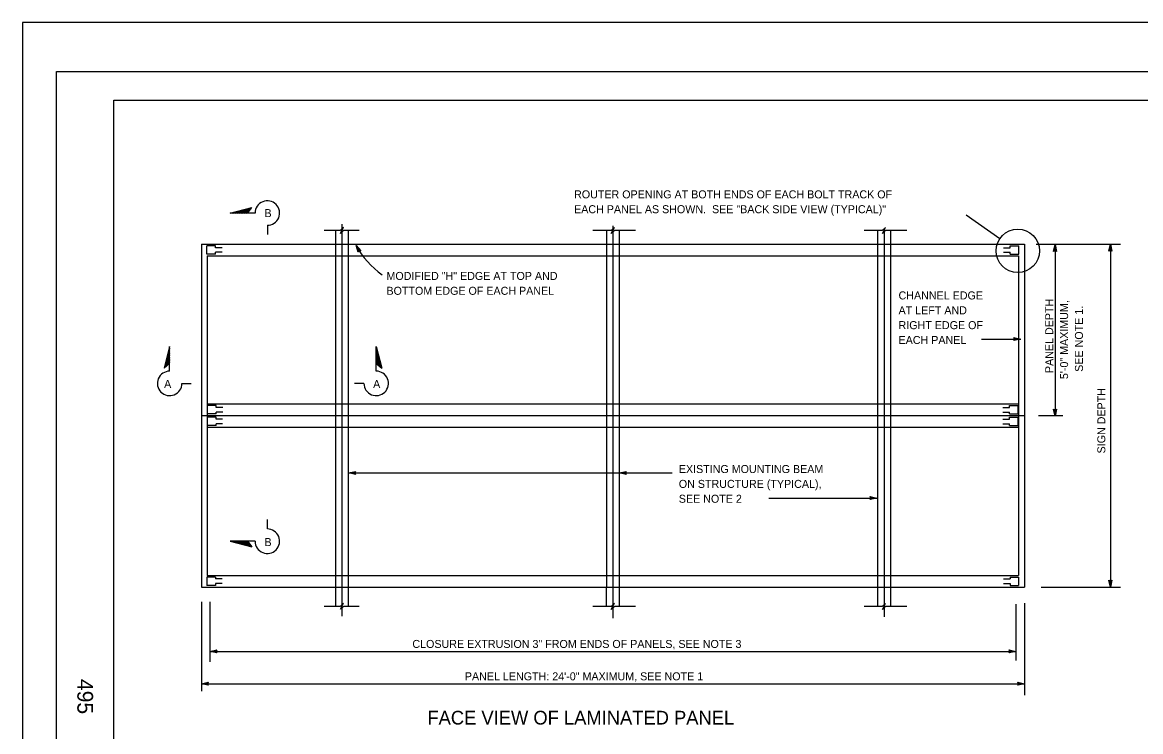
# Model space of a CAD drawing. Extents: x -894 to 866, y -472 to 714.
# Drawn here: x -894 to 84, y 93 to 714 of the extents above; entities that cross this region are included whole.
import ezdxf

# ---------------------------------------------------------------- set-up
doc = ezdxf.new("R2010")
doc.units = 0
for name, color, linetype in [('border_PLOTTING-ELEMENTS', 7, 'Continuous'), ('border_rw_22x34_Cut_Lines', 7, 'Continuous'), ('border_SHEET', 7, 'Continuous'), ('border_WITHIN-BORDER-anno', 7, 'Continuous'), ('pp_PRESENTATION', 7, 'Continuous'), ('tcd_SIGN-OVERHEAD', 7, 'Continuous'), ('tcd_SIGN-OVERHEAD-anno', 7, 'Continuous')]:
    doc.layers.add(name, color=color, linetype=linetype)

msp = doc.modelspace()

# ---------------------------------------------------------------- linework, layer by layer
at = {"layer": 'border_PLOTTING-ELEMENTS'}
for points in [[(-894.04, -472.44), (865.96, -472.44), (865.96, 713.56), (-894.04, 713.56)], [(-864.04, 670.56), (835.96, 670.56), (835.96, -429.44), (-864.04, -429.44)]]:
    msp.add_lwpolyline(points, close=True, dxfattribs=at)
at = {"layer": 'border_rw_22x34_Cut_Lines'}
msp.add_lwpolyline([(-864.04, 670.56), (835.96, 670.56), (835.96, -429.44), (-864.04, -429.44)], close=True, dxfattribs=at)
at = {"layer": 'border_SHEET'}
for p, q in [((-814.04, 645.56), (810.96, 645.56)), ((-814.04, -404.44), (-814.04, 645.56))]:
    msp.add_line(p, q, dxfattribs=at)
at = {"layer": 'pp_PRESENTATION'}
for p, q in [((-712.12, 546.71), (-693.17, 551.54)), ((-710.57, 546.71), (-693.58, 551.04)), ((-709.01, 546.71), (-693.98, 550.54)), ((-707.45, 546.71), (-694.39, 550.04)), ((-705.89, 546.71), (-694.8, 549.54)), ((-704.33, 546.71), (-695.2, 549.03)), ((-702.77, 546.71), (-695.61, 548.53)), ((-701.21, 546.71), (-696.01, 548.03)), ((-697.09, 546.71), (-693.17, 551.54)), ((-690.42, 546.71), (-712.12, 546.71)), ((-699.66, 546.71), (-696.42, 547.53)), ((-698.1, 546.71), (-696.82, 547.03)), ((-679.7, 535.99), (-679.7, 527.84)), ((-765.2, 430.09), (-770.04, 411.15)), ((-765.2, 428.53), (-769.53, 411.55)), ((-765.2, 426.98), (-769.03, 411.96)), ((-765.2, 425.42), (-768.53, 412.36)), ((-765.2, 423.86), (-768.03, 412.77)), ((-765.2, 422.3), (-767.53, 413.17)), ((-765.2, 420.74), (-767.03, 413.58)), ((-765.2, 408.39), (-765.2, 430.09)), ((-584.52, 430.09), (-579.69, 411.15)), ((-584.52, 408.39), (-584.52, 430.09)), ((-584.52, 428.54), (-580.19, 411.55)), ((-584.52, 426.98), (-580.69, 411.96)), ((-584.52, 425.42), (-581.19, 412.36)), ((-584.52, 423.86), (-581.69, 412.77)), ((-584.52, 422.3), (-582.2, 413.17)), ((-584.52, 420.74), (-582.7, 413.58)), ((-765.2, 415.06), (-770.04, 411.15)), ((-765.2, 419.19), (-766.53, 413.98)), ((-765.2, 417.63), (-766.03, 414.39)), ((-765.2, 416.07), (-765.53, 414.8)), ((-584.52, 419.19), (-583.2, 413.98)), ((-584.52, 417.63), (-583.7, 414.39)), ((-584.52, 416.07), (-584.2, 414.8)), ((-584.52, 415.06), (-579.69, 411.15)), ((-754.49, 397.67), (-746.34, 397.67)), ((-595.24, 397.67), (-603.39, 397.67)), ((-679.7, 270.34), (-679.7, 278.49)), ((-712.12, 259.62), (-693.17, 254.79)), ((-690.42, 259.62), (-712.12, 259.62)), ((-710.56, 259.62), (-693.58, 255.29)), ((-709.01, 259.62), (-693.98, 255.79)), ((-707.45, 259.62), (-694.39, 256.29)), ((-705.89, 259.62), (-694.8, 256.79)), ((-704.33, 259.62), (-695.2, 257.29)), ((-702.77, 259.62), (-695.61, 257.79)), ((-701.21, 259.62), (-696.01, 258.3)), ((-699.66, 259.62), (-696.42, 258.8)), ((-698.1, 259.62), (-696.82, 259.3)), ((-697.09, 259.62), (-693.17, 254.79))]:
    msp.add_line(p, q, dxfattribs=at)
msp.add_circle((-23.25, 513.65), 19.02, dxfattribs=at)
for centre, start, end in [((-679.7, 546.71), 269.99947, 179.99996), ((-765.2, 397.67), 90.00004, 0.00053), ((-584.52, 397.67), 179.99947, 89.99996), ((-679.7, 259.62), 180.00004, 90.00053)]:
    msp.add_arc(centre, 10.72, start, end, dxfattribs=at)
at = {"layer": 'tcd_SIGN-OVERHEAD'}
for p, q in [((-629.94, 531.61), (-615.62, 531.61)), ((-620.16, 531.61), (-620.16, 519.47)), ((-615.68, 528.97), (-613, 534.24)), ((-612.67, 531.61), (-615.68, 528.97)), ((-615.62, 531.61), (-613, 534.24)), ((-612.67, 531.61), (-599.36, 531.61)), ((-608.94, 531.61), (-608.94, 519.47)), ((-394.84, 531.61), (-378.73, 531.61)), ((-383.1, 531.61), (-383.1, 519.67)), ((-378.83, 528.93), (-376.15, 534.21)), ((-375.77, 531.61), (-378.83, 528.93)), ((-378.73, 531.61), (-376.15, 534.21)), ((-375.77, 531.61), (-357.62, 531.61)), ((-371.88, 531.61), (-371.88, 519.67)), ((-157.59, 531.61), (-141.48, 531.61)), ((-145.85, 531.61), (-145.85, 519.39)), ((-141.58, 528.93), (-138.9, 534.2)), ((-138.53, 531.61), (-141.58, 528.93)), ((-141.48, 531.61), (-138.9, 534.2)), ((-138.53, 531.61), (-120.37, 531.61)), ((-134.63, 531.61), (-134.63, 519.39)), ((-737.39, 519.47), (-17.41, 519.47)), ((-737.39, 519.47), (-737.39, 219.47)), ((-620.16, 519.47), (-620.16, 219.47)), ((-608.94, 519.47), (-608.94, 219.47)), ((-383.1, 519.67), (-383.1, 219.48)), ((-371.88, 519.67), (-371.88, 219.48)), ((-145.85, 519.47), (-145.85, 219.47)), ((-134.63, 519.47), (-134.63, 219.47)), ((-17.41, 519.47), (-17.41, 219.47)), ((-732.53, 510.8), (-732.53, 518.09)), ((-725.05, 518.09), (-732.53, 518.09)), ((-725.05, 510.8), (-732.53, 510.8)), ((-732.27, 509.24), (-732.27, 229.51)), ((-732.27, 509.24), (-22.53, 509.24)), ((-725.05, 516.42), (-725.05, 518.09)), ((-719.25, 516.42), (-725.05, 516.42)), ((-719.25, 512.37), (-725.05, 512.37)), ((-725.05, 510.8), (-725.05, 512.37)), ((-35.72, 516.42), (-29.92, 516.42)), ((-35.72, 512.37), (-29.92, 512.37)), ((-29.92, 518.09), (-22.44, 518.09)), ((-29.92, 516.42), (-29.92, 518.09)), ((-29.92, 510.8), (-29.92, 512.37)), ((-29.92, 510.8), (-22.44, 510.8)), ((-22.53, 509.24), (-22.53, 229.51)), ((-22.44, 510.8), (-22.44, 518.09)), ((-732.27, 379.71), (-22.53, 379.71)), ((-732.06, 371.05), (-732.06, 378.34)), ((-724.58, 378.34), (-732.06, 378.34)), ((-724.58, 376.67), (-724.58, 378.34)), ((-718.77, 376.67), (-724.58, 376.67)), ((-718.77, 372.62), (-724.58, 372.62)), ((-724.58, 371.05), (-724.58, 372.62)), ((-36.25, 376.67), (-30.44, 376.67)), ((-36.25, 372.62), (-30.44, 372.62)), ((-30.44, 378.34), (-22.96, 378.34)), ((-30.44, 376.6), (-30.44, 378.34)), ((-30.44, 371.05), (-30.44, 372.62)), ((-22.96, 371.05), (-22.96, 378.34)), ((-737.39, 369.47), (-17.41, 369.47)), ((-732.12, 360.75), (-732.12, 368.04)), ((-724.64, 368.04), (-732.12, 368.04)), ((-724.58, 371.05), (-732.06, 371.05)), ((-724.64, 366.37), (-724.64, 368.04)), ((-718.83, 366.37), (-724.64, 366.37)), ((-718.83, 362.33), (-724.64, 362.33)), ((-724.64, 360.75), (-724.64, 362.33)), ((-36.19, 366.37), (-30.38, 366.37)), ((-36.19, 362.33), (-30.38, 362.33)), ((-30.44, 371.05), (-22.96, 371.05)), ((-30.38, 368.04), (-22.9, 368.04)), ((-30.38, 366.3), (-30.38, 368.04)), ((-30.38, 360.75), (-30.38, 362.33)), ((-22.9, 360.75), (-22.9, 368.04)), ((-732.27, 359.52), (-22.53, 359.52)), ((-724.64, 360.75), (-732.12, 360.75)), ((-30.38, 360.75), (-22.9, 360.75)), ((-732.53, 228.14), (-732.53, 220.85)), ((-725.05, 228.14), (-732.53, 228.14)), ((-732.27, 229.51), (-22.53, 229.51)), ((-725.05, 228.14), (-725.05, 226.57)), ((-719.25, 226.57), (-725.05, 226.57)), ((-35.82, 226.57), (-30.01, 226.57)), ((-30.01, 228.14), (-22.53, 228.14)), ((-30.01, 228.14), (-30.01, 226.57)), ((-22.53, 228.14), (-22.53, 220.85)), ((-737.39, 219.47), (-17.41, 219.47)), ((-725.05, 220.85), (-732.53, 220.85)), ((-725.05, 222.59), (-725.05, 220.85)), ((-719.25, 222.52), (-725.05, 222.52)), ((-620.14, 219.47), (-620.14, 202.66)), ((-608.97, 219.75), (-608.97, 202.66)), ((-383.22, 219.33), (-383.22, 202.66)), ((-371.91, 219.48), (-371.91, 202.66)), ((-145.97, 219.32), (-145.97, 202.66)), ((-134.66, 219.47), (-134.66, 202.66)), ((-35.82, 222.52), (-30.01, 222.52)), ((-30.01, 222.59), (-30.01, 220.85)), ((-30.01, 220.85), (-22.53, 220.85)), ((-629.94, 202.66), (-615.62, 202.66)), ((-615.68, 200.02), (-613, 205.29)), ((-612.67, 202.66), (-615.68, 200.02)), ((-615.62, 202.66), (-613, 205.29)), ((-612.67, 202.66), (-599.36, 202.66)), ((-394.84, 202.66), (-378.73, 202.66)), ((-378.83, 199.98), (-376.15, 205.26)), ((-375.77, 202.66), (-378.83, 199.98)), ((-378.73, 202.66), (-376.15, 205.26)), ((-375.77, 202.66), (-357.62, 202.66)), ((-157.59, 202.66), (-141.48, 202.66)), ((-141.58, 199.98), (-138.9, 205.25)), ((-138.53, 202.66), (-141.58, 199.98)), ((-141.48, 202.66), (-138.9, 205.25)), ((-138.53, 202.66), (-120.37, 202.66))]:
    msp.add_line(p, q, dxfattribs=at)
at = {"layer": 'tcd_SIGN-OVERHEAD-anno'}
for p, q in [((-68.36, 545.19), (-38.85, 524.54)), ((-614.55, 536.92), (-614.55, 194.09)), ((-377.49, 535.68), (-377.49, 192.26)), ((-140.24, 531.61), (-140.24, 193.49)), ((-140.24, 519.47), (-140.24, 519.39)), ((-7.28, 519.47), (66.66, 519.47)), ((8.01, 513.15), (9.35, 519.15)), ((9.35, 519.15), (9.35, 369.15)), ((9.35, 519.15), (9.35, 519.15)), ((9.35, 519.15), (10.68, 513.15)), ((56.45, 513.47), (57.79, 519.47)), ((57.79, 519.47), (57.79, 219.47)), ((57.79, 519.47), (57.79, 519.47)), ((57.79, 519.47), (59.12, 513.47)), ((-600.41, 512.46), (-602.03, 518.39)), ((-602.03, 518.39), (-602.03, 518.39)), ((-602.03, 518.39), (-598.05, 513.71)), ((-600.2, 512.82), (-601.39, 517.17)), ((-601.38, 517.16), (-598.48, 513.75)), ((-599.99, 513.19), (-600.74, 515.95)), ((-600.74, 515.95), (-598.87, 513.74)), ((-599.6, 513.79), (-600.41, 512.46)), ((-600.41, 512.46), (-600.41, 512.46)), ((-599.77, 513.51), (-600.1, 514.73)), ((-600.1, 514.73), (-599.3, 513.78)), ((-598.05, 513.71), (-599.6, 513.79)), ((-598.05, 513.71), (-598.05, 513.71)), ((9.35, 513.95), (8.01, 513.15)), ((8.01, 513.15), (8.01, 513.15)), ((8.37, 513.37), (9.35, 517.77)), ((8.73, 513.6), (9.35, 516.39)), ((9.08, 513.78), (9.35, 515.01)), ((9.35, 516.39), (9.98, 513.57)), ((9.35, 515.01), (9.62, 513.8)), ((10.68, 513.15), (9.35, 513.95)), ((9.36, 517.76), (10.32, 513.39)), ((10.68, 513.15), (10.68, 513.15)), ((57.79, 514.27), (56.45, 513.47)), ((56.45, 513.47), (56.45, 513.47)), ((56.81, 513.69), (57.79, 518.09)), ((57.17, 513.92), (57.79, 516.71)), ((57.51, 514.1), (57.79, 515.33)), ((57.79, 516.71), (58.42, 513.89)), ((57.79, 515.33), (58.06, 514.12)), ((59.12, 513.47), (57.79, 514.27)), ((57.8, 518.08), (58.76, 513.71)), ((59.12, 513.47), (59.12, 513.47)), ((-54.99, 436.44), (-20.53, 436.44)), ((-25.73, 436.44), (-26.53, 437.78)), ((-26.53, 437.78), (-26.53, 437.78)), ((-26.53, 437.78), (-20.53, 436.44)), ((-20.53, 436.44), (-26.53, 435.11)), ((-26.53, 435.11), (-25.73, 436.44)), ((-26.53, 435.11), (-26.53, 435.11)), ((-26.32, 437.42), (-21.91, 436.44)), ((-21.93, 436.44), (-26.3, 435.47)), ((-23.3, 436.44), (-26.12, 435.82)), ((-26.08, 437.07), (-23.3, 436.44)), ((-25.91, 436.72), (-24.68, 436.44)), ((-24.68, 436.44), (-25.89, 436.18)), ((-20.53, 436.44), (-20.53, 436.44)), ((9.35, 369.15), (8.02, 375.15)), ((8.02, 375.15), (8.02, 375.15)), ((8.02, 375.15), (9.35, 374.35)), ((9.35, 370.54), (8.38, 374.92)), ((9.36, 371.92), (8.73, 374.74)), ((9.36, 373.3), (9.09, 374.51)), ((9.35, 374.35), (10.69, 375.15)), ((10.69, 375.15), (9.35, 369.15)), ((10.34, 374.94), (9.35, 370.53)), ((9.98, 374.7), (9.36, 371.92)), ((9.63, 374.53), (9.36, 373.3)), ((10.69, 375.15), (10.69, 375.15)), ((-5.23, 369.47), (16.33, 369.47)), ((9.35, 369.15), (9.35, 369.15)), ((-608.54, 319.34), (-602.54, 320.67)), ((-608.54, 319.34), (-371.77, 319.34)), ((-602.54, 318), (-608.54, 319.34)), ((-608.54, 319.34), (-608.54, 319.34)), ((-602.75, 318.36), (-607.16, 319.34)), ((-607.15, 319.34), (-602.77, 320.31)), ((-605.77, 319.34), (-602.95, 319.96)), ((-602.99, 318.72), (-605.77, 319.34)), ((-604.39, 319.34), (-603.18, 319.6)), ((-603.16, 319.06), (-604.39, 319.34)), ((-602.54, 320.67), (-603.34, 319.34)), ((-603.34, 319.34), (-602.54, 318)), ((-602.54, 320.67), (-602.54, 320.67)), ((-602.54, 318), (-602.54, 318)), ((-371.88, 319.34), (-365.88, 320.67)), ((-371.88, 319.34), (-325.45, 319.34)), ((-365.88, 318), (-371.88, 319.34)), ((-371.88, 319.34), (-371.88, 319.34)), ((-366.09, 318.36), (-370.5, 319.34)), ((-370.49, 319.34), (-366.11, 320.31)), ((-369.11, 319.34), (-366.29, 319.96)), ((-366.33, 318.72), (-369.11, 319.34)), ((-367.73, 319.34), (-366.52, 319.6)), ((-366.5, 319.06), (-367.73, 319.34)), ((-365.88, 320.67), (-366.68, 319.34)), ((-366.68, 319.34), (-365.88, 318)), ((-365.88, 320.67), (-365.88, 320.67)), ((-365.88, 318), (-365.88, 318)), ((-240.91, 297.29), (-146.49, 297.29)), ((-151.69, 297.29), (-152.49, 298.63)), ((-152.49, 298.63), (-152.49, 298.63)), ((-152.49, 298.63), (-146.49, 297.29)), ((-146.49, 297.29), (-152.49, 295.96)), ((-152.49, 295.96), (-151.69, 297.29)), ((-152.49, 295.96), (-152.49, 295.96)), ((-152.28, 298.28), (-147.87, 297.29)), ((-147.89, 297.29), (-152.26, 296.32)), ((-149.26, 297.29), (-152.08, 296.67)), ((-152.04, 297.92), (-149.26, 297.29)), ((-151.87, 297.57), (-150.64, 297.3)), ((-150.64, 297.3), (-151.85, 297.03)), ((-146.49, 297.29), (-146.49, 297.29)), ((57.79, 219.47), (56.46, 225.47)), ((56.46, 225.47), (56.46, 225.47)), ((56.46, 225.47), (57.79, 224.67)), ((57.79, 220.87), (56.82, 225.24)), ((57.79, 222.24), (57.17, 225.06)), ((57.79, 224.67), (59.13, 225.47)), ((59.13, 225.47), (57.79, 219.47)), ((58.78, 225.26), (57.79, 220.85)), ((58.42, 225.02), (57.79, 222.24)), ((59.13, 225.47), (59.13, 225.47)), ((-2.76, 219.47), (66.66, 219.47)), ((57.8, 223.62), (57.53, 224.83)), ((57.79, 219.47), (57.79, 219.47)), ((58.07, 224.85), (57.8, 223.62)), ((-737.39, 206.67), (-737.39, 128.53)), ((-729.91, 206.45), (-729.91, 154)), ((-24.89, 204.4), (-24.89, 155.15)), ((-17.42, 205.37), (-17.42, 124.78)), ((-729.91, 163.22), (-723.91, 164.55)), ((-729.91, 163.22), (-24.89, 163.22)), ((-723.91, 161.88), (-729.91, 163.22)), ((-729.91, 163.22), (-729.91, 163.22)), ((-724.12, 162.23), (-728.53, 163.22)), ((-728.52, 163.22), (-724.14, 164.19)), ((-727.14, 163.22), (-724.32, 163.84)), ((-724.36, 162.59), (-727.14, 163.22)), ((-725.76, 163.22), (-724.55, 163.48)), ((-724.53, 162.94), (-725.76, 163.22)), ((-723.91, 164.55), (-724.71, 163.22)), ((-724.71, 163.22), (-723.91, 161.88)), ((-723.91, 164.55), (-723.91, 164.55)), ((-723.91, 161.88), (-723.91, 161.88)), ((-30.09, 163.22), (-30.89, 164.56)), ((-30.89, 164.56), (-30.89, 164.56)), ((-30.89, 164.56), (-24.89, 163.22)), ((-24.89, 163.22), (-30.89, 161.89)), ((-30.89, 161.89), (-30.09, 163.22)), ((-30.89, 161.89), (-30.89, 161.89)), ((-30.67, 164.2), (-26.27, 163.22)), ((-26.28, 163.22), (-30.65, 162.25)), ((-27.65, 163.22), (-30.48, 162.59)), ((-30.44, 163.84), (-27.65, 163.22)), ((-30.26, 163.5), (-29.03, 163.22)), ((-29.03, 163.22), (-30.24, 162.95)), ((-24.89, 163.22), (-24.89, 163.22)), ((-737.39, 134.89), (-731.39, 136.22)), ((-737.39, 134.89), (-17.27, 134.89)), ((-731.39, 133.55), (-737.39, 134.89)), ((-737.39, 134.89), (-737.39, 134.89)), ((-731.6, 133.91), (-736.01, 134.89)), ((-736, 134.9), (-731.62, 135.87)), ((-734.62, 134.89), (-731.8, 135.52)), ((-731.84, 134.27), (-734.62, 134.89)), ((-733.24, 134.89), (-732.03, 135.16)), ((-732.01, 134.62), (-733.24, 134.89)), ((-731.39, 136.22), (-732.19, 134.89)), ((-732.19, 134.89), (-731.39, 133.55)), ((-731.39, 136.22), (-731.39, 136.22)), ((-731.39, 133.55), (-731.39, 133.55)), ((-22.47, 134.89), (-23.27, 136.23)), ((-23.27, 136.23), (-23.27, 136.23)), ((-23.27, 136.23), (-17.27, 134.89)), ((-17.27, 134.89), (-23.27, 133.56)), ((-23.27, 133.56), (-22.47, 134.89)), ((-23.27, 133.56), (-23.27, 133.56)), ((-23.05, 135.88), (-18.65, 134.9)), ((-18.66, 134.89), (-23.03, 133.92)), ((-20.03, 134.9), (-22.85, 134.27)), ((-22.82, 135.52), (-20.03, 134.9)), ((-22.64, 135.17), (-21.41, 134.9)), ((-21.41, 134.9), (-22.62, 134.63)), ((-17.27, 134.89), (-17.27, 134.89))]:
    msp.add_line(p, q, dxfattribs=at)
msp.add_arc((-539.19, 551.56), 71.06, 207.82502, 235.77889, dxfattribs=at)

# ---------------------------------------------------------------- texts
at = {"layer": 'border_WITHIN-BORDER-anno'}
msp.add_text('495', height=13.78, rotation=270, dxfattribs=at).set_placement((-845.95, 139.06))
at = {"layer": 'pp_PRESENTATION'}
for s, p in [('B', (-682.23, 543.18)), ('A', (-770.04, 393.67)), ('A', (-587.18, 393.67)), ('B', (-682.23, 255.35))]:
    msp.add_text(s, height=7, dxfattribs=at).set_placement(p)
at = {"layer": 'tcd_SIGN-OVERHEAD-anno'}
for s, height, p in [('ROUTER OPENING AT BOTH ENDS OF EACH BOLT TRACK OF', 7, (-411.39, 559.58)), ('EACH PANEL AS SHOWN.  SEE "BACK SIDE VIEW (TYPICAL)"', 7, (-411.39, 546.58)), ('MODIFIED "H" EDGE AT TOP AND', 7, (-575.52, 488.2)), ('BOTTOM EDGE OF EACH PANEL', 7, (-575.52, 475.2)), ('CHANNEL EDGE', 7, (-127.52, 471.14)), ('AT LEFT AND', 7, (-127.52, 458.14)), ('RIGHT EDGE OF', 7, (-127.52, 445.14)), ('EACH PANEL', 7, (-127.52, 432.14)), ('EXISTING MOUNTING BEAM', 7, (-319.75, 319.25)), ('ON STRUCTURE (TYPICAL),', 7, (-319.75, 306.25)), ('SEE NOTE 2', 7, (-319.75, 293.25)), ('CLOSURE EXTRUSION 3" FROM ENDS OF PANELS, SEE NOTE 3', 7, (-552.83, 166.22)), ('PANEL LENGTH: 24\'-0" MAXIMUM, SEE NOTE 1', 7, (-506.95, 137.89)), ('FACE VIEW OF LAMINATED PANEL', 12, (-539.72, 99.21))]:
    msp.add_text(s, height=height, dxfattribs=at).set_placement(p)
for s, p in [('PANEL DEPTH', (7.79, 406.74)), ('5\'-0" MAXIMUM,', (20.79, 401.42)), ('SEE NOTE 1.', (33.79, 407.83)), ('SIGN DEPTH', (53.36, 336.39))]:
    msp.add_text(s, height=7, rotation=90, dxfattribs=at).set_placement(p)

doc.saveas('drawing.dxf')
